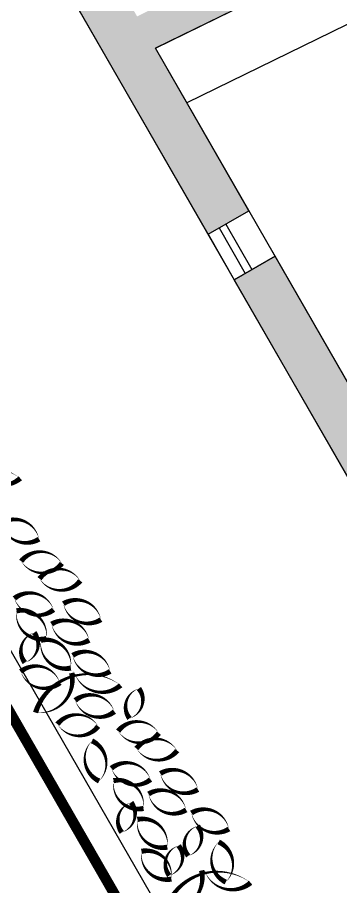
# Model space of a CAD drawing. Header units: millimetres. Extents: x 1754 to 2064, y 960 to 1845.
# Drawn here: x 1906.03 to 1909.11, y 1760.75 to 1769.05 of the extents above; entities that cross this region are included whole.
import ezdxf

# ---------------------------------------------------------------- set-up
doc = ezdxf.new("R2010")
doc.units = ezdxf.units.MM
doc.linetypes.add('DIVIDE', pattern=[1.25, 0.5, -0.25, 0, -0.25, 0, -0.25])
for name, color, linetype in [('dveře', 3, 'Continuous'), ('pohled', 4, 'Continuous'), ('SCHODY', 3, 'Continuous'), ('SRAFY', 3, 'Continuous'), ('STAFAZ', 252, 'Continuous'), ('zariz.predmety', 203, 'Continuous'), ('ZDIVO', 1, 'Continuous')]:
    doc.layers.add(name, color=color, linetype=linetype)
doc.layers.add('FLOATING-WINDOWS', color=2, linetype='Continuous', plot=False)

msp = doc.modelspace()

# ---------------------------------------------------------------- hatches: boundary and pattern name
at = {"layer": 'SRAFY'}
h = msp.add_hatch(color=256, dxfattribs=at)
h.paths.add_polyline_path([(1914.7364, 1772.7654), (1907.1731, 1769.0577), (1906.4461, 1770.3227), (1906.056, 1770.0985), (1907.8496, 1766.9772), (1908.2398, 1767.2014), (1907.3478, 1768.7536), (1913.1473, 1771.5966), (1913.5214, 1770.8334), (1913.6112, 1770.8774), (1913.2371, 1771.6406), (1914.8904, 1772.4511)])
h.paths.add_polyline_path([(1914.2301, 1769.9557), (1916.9161, 1771.2724), (1916.828, 1771.452), (1916.7382, 1771.408), (1916.7822, 1771.3182), (1914.0514, 1769.9795), (1914.0074, 1770.0693), (1913.9176, 1770.0252), (1913.9616, 1769.9354), (1915.2381, 1767.3315), (1915.4626, 1767.4415)])
h.paths.add_polyline_path([(1908.4889, 1766.7678), (1908.0987, 1766.5436), (1910.4853, 1762.3905), (1910.8902, 1762.589)])
h.paths.add_polyline_path([(1915.4626, 1767.4415), (1915.2381, 1767.3315), (1915.5902, 1766.6132), (1915.8147, 1766.7232)])
h.paths.add_polyline_path([(1919.754, 1772.8864), (1919.3501, 1772.6884), (1921.6246, 1768.0483), (1921.7024, 1767.8894), (1922.1065, 1768.0875)])

# ---------------------------------------------------------------- linework, layer by layer
at = {"layer": 'dveře'}
for p, q in [((1907.9549, 1767.0376), (1908.204, 1766.6041)), ((1908.0199, 1767.075), (1908.269, 1766.6415)), ((1907.8496, 1766.9772), (1908.0987, 1766.5436))]:
    msp.add_line(p, q, dxfattribs=at)
at = {"layer": 'FLOATING-WINDOWS'}
for points in [[(1902.7486, 1775.854), (1915.2862, 1782.0002), (1922.1065, 1768.0875), (1910.4853, 1762.3905)], [(1907.3478, 1768.7536), (1913.1473, 1771.5966), (1913.9176, 1770.0252), (1913.9616, 1769.9354), (1916.1922, 1765.3853), (1910.8018, 1762.7428)]]:
    msp.add_lwpolyline(points, close=True, dxfattribs=at)
at = {"layer": 'pohled', "const_width": 0.1}
msp.add_lwpolyline([(1907.9987, 1802.5456), (1900.5371, 1799.6805), (1879.3548, 1789.905), (1883.3991, 1787.5601), (1888.6635, 1784.7141), (1898.9859, 1774.5502), (1909.9184, 1755.5252), (1926.9549, 1763.8769)], close=True, dxfattribs=at)
at = {"layer": 'SCHODY', "linetype": 'DIVIDE', "lineweight": 0, "ltscale": 0.25}
msp.add_line((1908.4889, 1766.7678), (1908.2398, 1767.2014), dxfattribs=at)
at = {"layer": 'STAFAZ'}
msp.add_line((1913.4114, 1771.0578), (1907.6474, 1768.2322), dxfattribs=at)
at = {"layer": 'zariz.predmety', "color": 253, "linetype": 'Continuous', "ltscale": 0.001}
for points in [[(1905.2475, 1764.387, 0, 0, 0.520567), (1905.2475, 1764.387, 0, 0.05, 0.520567), (1905.5917, 1764.7645, 0, 0.05, 0.520567), (1905.6226, 1764.7576, 0, 0.05, 0.520567), (1906.0589, 1764.6471, 0, 0.05, 0.520567), (1905.2475, 1764.387, 0.05, 0.05, 0)], [(1906.2377, 1764.0666, 0, 0, 0.520567), (1906.2377, 1764.0666, 0, 0.05, 0.520567), (1905.8801, 1764.2197, 0, 0.05, 0.520567), (1906.2377, 1764.0666, 0.05, 0.05, 0)], [(1906.0674, 1763.8556, 0, 0, 0.520567), (1906.0674, 1763.8556, 0, 0.05, 0.520567), (1906.4559, 1763.8349, 0, 0.05, 0.520567), (1906.0674, 1763.8556, 0.05, 0.05, 0)], [(1906.2422, 1763.6897, 0, 0, 0.520567), (1906.2422, 1763.6897, 0, 0.05, 0.520567), (1906.6307, 1763.669, 0, 0.05, 0.520567), (1906.2422, 1763.6897, 0.05, 0.05, 0)], [(1906.3764, 1763.3925, 0, 0, 0.520567), (1906.3764, 1763.3925, 0, 0.05, 0.520567), (1906.0027, 1763.5004, 0, 0.05, 0.520567), (1906.3764, 1763.3925, 0.05, 0.05, 0)], [(1906.8281, 1763.2974, 0, 0, 0.520567), (1906.8281, 1763.2974, 0, 0.05, 0.520567), (1906.4705, 1763.4505, 0, 0.05, 0.520567), (1906.8281, 1763.2974, 0.05, 0.05, 0)], [(1906.0237, 1763.3817, 0, 0, 0.520567), (1906.0237, 1763.3817, 0, 0.05, 0.520567), (1906.3086, 1763.1168, 0, 0.05, 0.520567), (1906.0237, 1763.3817, 0.05, 0.05, 0)], [(1906.7153, 1763.1022, 0, 0, 0.520567), (1906.7153, 1763.1022, 0, 0.05, 0.520567), (1906.3577, 1763.2553, 0, 0.05, 0.520567), (1906.7153, 1763.1022, 0.05, 0.05, 0)], [(1906.1919, 1763.1737, 0, 0, 0.520567), (1906.1919, 1763.1737, 0, 0.05, 0.520567), (1906.1021, 1762.8886, 0, 0.05, 0.520567), (1906.1919, 1763.1737, 0.05, 0.05, 0)], [(1906.2554, 1763.1006, 0, 0, 0.520567), (1906.2554, 1763.1006, 0, 0.05, 0.520567), (1906.5403, 1762.8357, 0, 0.05, 0.520567), (1906.2554, 1763.1006, 0.05, 0.05, 0)], [(1906.5586, 1762.9569, 0, 0, 0.520567), (1906.5586, 1762.9569, 0, 0.05, 0.520567), (1906.9162, 1762.8039, 0, 0.05, 0.520567), (1906.5586, 1762.9569, 0.05, 0.05, 0)], [(1906.437, 1762.6944, 0, 0, 0.520567), (1906.437, 1762.6944, 0, 0.05, 0.520567), (1906.0633, 1762.8023, 0, 0.05, 0.520567), (1906.437, 1762.6944, 0.05, 0.05, 0)], [(1906.2044, 1762.411, 0, 0, 0.520567), (1906.2044, 1762.411, 0, 0.05, 0.520567), (1906.5486, 1762.7885, 0, 0.05, 0.520567), (1906.5795, 1762.7816, 0, 0.05, 0.520567), (1907.0158, 1762.6711, 0, 0.05, 0.520567), (1906.2044, 1762.411, 0.05, 0.05, 0)], [(1907.1904, 1762.6401, 0, 0, 0.520567), (1907.1904, 1762.6401, 0, 0.05, 0.520567), (1907.1006, 1762.3551, 0, 0.05, 0.520567), (1907.1904, 1762.6401, 0.05, 0.05, 0)], [(1906.9566, 1762.4194, 0, 0, 0.520567), (1906.9566, 1762.4194, 0, 0.05, 0.520567), (1906.5829, 1762.5274, 0, 0.05, 0.520567), (1906.9566, 1762.4194, 0.05, 0.05, 0)], [(1906.414, 1762.2999, 0, 0, 0.520567), (1906.414, 1762.2999, 0, 0.05, 0.520567), (1906.8024, 1762.2792, 0, 0.05, 0.520567), (1906.414, 1762.2999, 0.05, 0.05, 0)], [(1906.9923, 1762.234, 0, 0, 0.520567), (1906.9923, 1762.234, 0, 0.05, 0.520567), (1907.3808, 1762.2134, 0, 0.05, 0.520567), (1906.9923, 1762.234, 0.05, 0.05, 0)], [(1906.743, 1762.1403, 0, 0, 0.520567), (1906.743, 1762.1403, 0, 0.05, 0.520567), (1906.8109, 1761.7573, 0, 0.05, 0.520567), (1906.743, 1762.1403, 0.05, 0.05, 0)], [(1907.1671, 1762.0681, 0, 0, 0.520567), (1907.1671, 1762.0681, 0, 0.05, 0.520567), (1907.5556, 1762.0475, 0, 0.05, 0.520567), (1907.1671, 1762.0681, 0.05, 0.05, 0)], [(1907.3013, 1761.7709, 0, 0, 0.520567), (1907.3013, 1761.7709, 0, 0.05, 0.520567), (1906.9276, 1761.8789, 0, 0.05, 0.520567), (1907.3013, 1761.7709, 0.05, 0.05, 0)], [(1907.753, 1761.6759, 0, 0, 0.520567), (1907.753, 1761.6759, 0, 0.05, 0.520567), (1907.3954, 1761.829, 0, 0.05, 0.520567), (1907.753, 1761.6759, 0.05, 0.05, 0)], [(1906.9486, 1761.7602, 0, 0, 0.520567), (1906.9486, 1761.7602, 0, 0.05, 0.520567), (1907.2335, 1761.4953, 0, 0.05, 0.520567), (1906.9486, 1761.7602, 0.05, 0.05, 0)], [(1907.6402, 1761.4807, 0, 0, 0.520567), (1907.6402, 1761.4807, 0, 0.05, 0.520567), (1907.2826, 1761.6338, 0, 0.05, 0.520567), (1907.6402, 1761.4807, 0.05, 0.05, 0)], [(1907.1168, 1761.5521, 0, 0, 0.520567), (1907.1168, 1761.5521, 0, 0.05, 0.520567), (1907.027, 1761.2671, 0, 0.05, 0.520567), (1907.1168, 1761.5521, 0.05, 0.05, 0)], [(1908.049, 1761.2988, 0, 0, 0.520567), (1908.049, 1761.2988, 0, 0.05, 0.520567), (1907.6914, 1761.4519, 0, 0.05, 0.520567), (1908.049, 1761.2988, 0.05, 0.05, 0)], [(1908.049, 1761.2988, 0, 0, 0.520567), (1908.049, 1761.2988, 0, 0.05, 0.520567), (1907.6914, 1761.4519, 0, 0.05, 0.520567), (1908.049, 1761.2988, 0.05, 0.05, 0)], [(1907.1762, 1761.3907, 0, 0, 0.520567), (1907.1762, 1761.3907, 0, 0.05, 0.520567), (1907.461, 1761.1258, 0, 0.05, 0.520567), (1907.1762, 1761.3907, 0.05, 0.05, 0)], [(1907.7507, 1761.3275, 0, 0, 0.520567), (1907.7507, 1761.3275, 0, 0.05, 0.520567), (1907.6609, 1761.0425, 0, 0.05, 0.520567), (1907.7507, 1761.3275, 0.05, 0.05, 0)], [(1907.5695, 1761.1398, 0, 0, 0.520567), (1907.5695, 1761.1398, 0, 0.05, 0.520567), (1907.4797, 1760.8547, 0, 0.05, 0.520567), (1907.5695, 1761.1398, 0.05, 0.05, 0)], [(1907.9511, 1761.1751, 0, 0, 0.520567), (1907.9511, 1761.1751, 0, 0.05, 0.520567), (1908.019, 1760.7921, 0, 0.05, 0.520567), (1907.9511, 1761.1751, 0.05, 0.05, 0)], [(1907.9511, 1761.1751, 0, 0, 0.520567), (1907.9511, 1761.1751, 0, 0.05, 0.520567), (1908.019, 1760.7921, 0, 0.05, 0.520567), (1907.9511, 1761.1751, 0.05, 0.05, 0)], [(1907.215, 1761.086, 0, 0, 0.520567), (1907.215, 1761.086, 0, 0.05, 0.520567), (1907.4998, 1760.8211, 0, 0.05, 0.520567), (1907.215, 1761.086, 0.05, 0.05, 0)], [(1907.4442, 1760.5257, 0, 0, 0.520567), (1907.4442, 1760.5257, 0, 0.05, 0.520567), (1907.7884, 1760.9032, 0, 0.05, 0.520567), (1907.8193, 1760.8962, 0, 0.05, 0.520567), (1908.2556, 1760.7858, 0, 0.05, 0.520567), (1907.4442, 1760.5257, 0.05, 0.05, 0)]]:
    msp.add_lwpolyline(points, format="xyseb", close=True, dxfattribs=at)
at = {"layer": 'ZDIVO'}
for p, q in [((1909.9184, 1755.5252), (1898.9859, 1774.5502)), ((1913.1473, 1771.5966), (1907.3478, 1768.7536)), ((1907.8496, 1766.9772), (1906.056, 1770.0985)), ((1908.2398, 1767.2014), (1907.3478, 1768.7536)), ((1907.8496, 1766.9772), (1908.2398, 1767.2014)), ((1908.4889, 1766.7678), (1908.0987, 1766.5436)), ((1908.0987, 1766.5436), (1908.4889, 1766.7678)), ((1908.0987, 1766.5436), (1908.4889, 1766.7678)), ((1910.8902, 1762.589), (1908.4889, 1766.7678)), ((1910.4853, 1762.3905), (1908.0987, 1766.5436)), ((1910.0385, 1755.9183), (1904.0143, 1766.4017))]:
    msp.add_line(p, q, dxfattribs=at)

doc.saveas('drawing.dxf')
